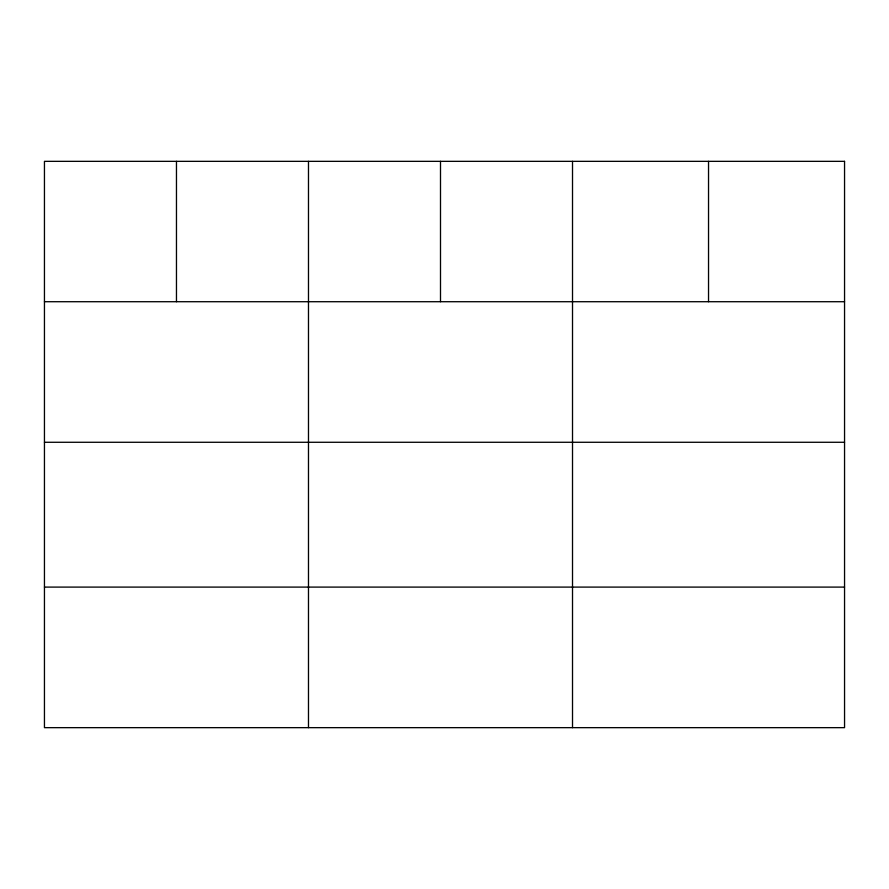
<?xml version="1.0" encoding="UTF-8"?>
<svg xmlns="http://www.w3.org/2000/svg" width="889" height="889" viewBox="0 0 889 889"><rect width="100%" height="100%" fill="white"/><g stroke="black" fill="none" stroke-linecap="round" stroke-linejoin="round"><path stroke-width="1.33" d="M44.45 301.715L844.55 301.715M44.45 442.278L844.55 442.278M44.45 587.096L844.55 587.096M708.533 161.342L708.533 301.715M572.516 161.342L572.516 727.658M440.5 161.342L440.5 301.715M308.483 161.342L308.483 727.658M176.467 161.342L176.467 301.715M844.55 161.342L44.45 161.342L44.45 727.658L844.55 727.658L844.55 161.342"/></g></svg>
